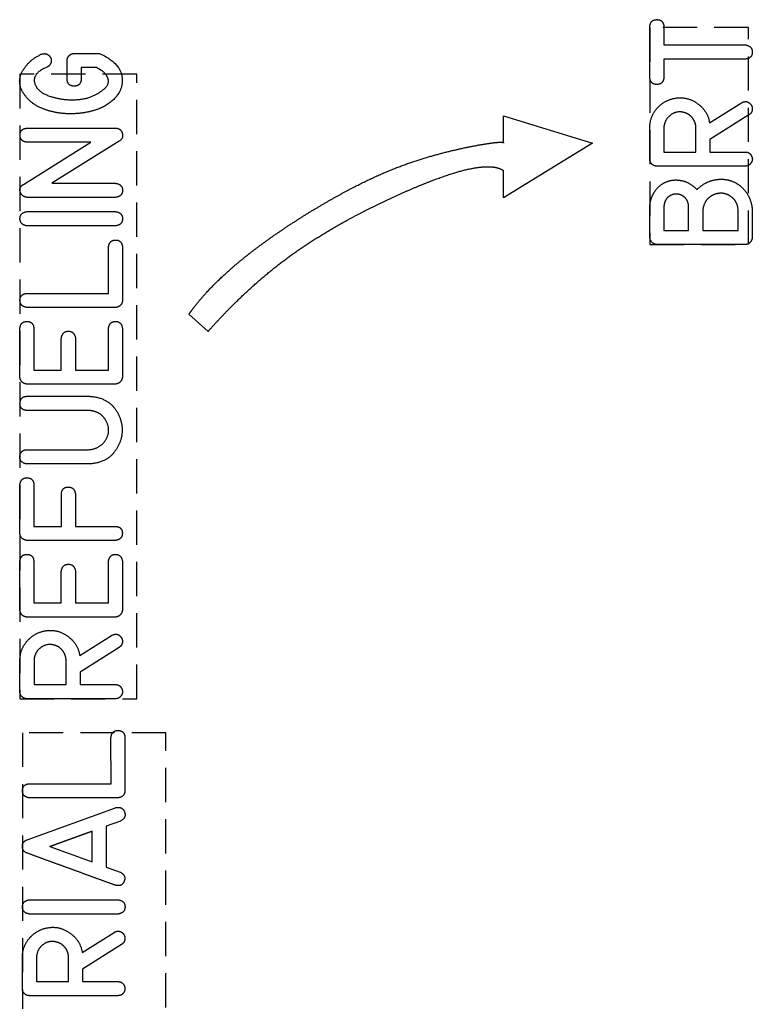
# Model space of a CAD drawing. Header units: millimetres. Extents: x -18.5 to 17.7, y -32.3 to 26.7.
# Drawn here: x 2.73 to 13.44, y 12.35 to 26.71 of the extents above; entities that cross this region are included whole.
import ezdxf

# ---------------------------------------------------------------- set-up
doc = ezdxf.new("R2010")
doc.units = ezdxf.units.MM
doc.linetypes.add('DASHED', pattern=[0.75, 0.5, -0.25])
doc.layers.get('0').update_dxf_attribs({"linetype": 'CONTINUOUS'})

msp = doc.modelspace()

# ---------------------------------------------------------------- linework, layer by layer
for p, q in [((11.938, 25.861), (11.938, 26.605)), ((12.144, 26.605), (12.144, 26.337)), ((12.144, 26.337), (13.334, 26.337)), ((3.009, 26.184), (3.021, 26.19)), ((3.021, 26.19), (3.031, 26.195)), ((3.031, 26.195), (3.042, 26.2)), ((3.522, 26.211), (3.893, 26.211)), ((3.893, 26.211), (3.912, 26.202)), ((3.912, 26.202), (3.924, 26.197)), ((3.924, 26.197), (3.935, 26.192)), ((3.935, 26.192), (3.946, 26.186)), ((3.946, 26.186), (3.957, 26.18)), ((3.957, 26.18), (3.968, 26.175)), ((3.968, 26.175), (3.979, 26.169)), ((3.979, 26.169), (3.99, 26.162)), ((3.419, 25.837), (3.419, 26.108)), ((3.848, 26.005), (3.625, 26.005)), ((3.625, 26.005), (3.625, 25.831)), ((3.864, 25.997), (3.848, 26.005)), ((13.334, 26.13), (12.144, 26.13)), ((12.144, 26.13), (12.144, 25.861)), ((3.419, 25.831), (3.419, 25.837)), ((3.42, 25.824), (3.419, 25.831)), ((3.625, 25.831), (3.624, 25.824)), ((12.812, 25.196), (13.278, 25.49)), ((9.8, 24.9), (9.8, 25.3)), ((9.8, 25.3), (11.1, 24.9)), ((13.388, 25.316), (12.818, 24.955)), ((12.144, 25.133), (12.144, 24.772)), ((12.81, 25.21), (12.812, 25.196)), ((2.835, 25.12), (4.127, 25.12)), ((11.938, 24.668), (11.938, 25.123)), ((12.613, 24.772), (12.613, 25.123)), ((2.78, 24.299), (3.767, 24.914)), ((3.767, 24.914), (2.835, 24.914)), ((4.182, 24.93), (3.196, 24.315)), ((11.1, 24.9), (9.8, 24.1)), ((12.818, 24.955), (12.818, 24.772)), ((12.144, 24.772), (12.613, 24.772)), ((12.818, 24.772), (13.334, 24.772)), ((13.334, 24.566), (12.04, 24.566)), ((9.8, 24.1), (9.8, 24.5)), ((3.196, 24.315), (4.127, 24.315)), ((4.127, 24.109), (2.835, 24.109)), ((2.833, 23.901), (4.127, 23.901)), ((11.938, 23.523), (11.938, 23.977)), ((12.145, 23.977), (12.145, 23.626)), ((12.506, 23.626), (12.506, 23.979)), ((12.712, 23.921), (12.712, 23.626)), ((13.23, 23.626), (13.23, 23.912)), ((13.437, 23.914), (13.437, 23.912)), ((13.437, 23.912), (13.437, 23.523)), ((4.127, 23.693), (2.833, 23.693)), ((12.145, 23.626), (12.506, 23.626)), ((12.712, 23.626), (13.23, 23.626)), ((13.335, 23.419), (12.041, 23.419)), ((4.025, 22.706), (4.024, 23.382)), ((4.229, 23.381), (4.229, 22.604)), ((2.833, 22.706), (4.025, 22.706)), ((4.127, 22.5), (2.833, 22.5)), ((5.481, 22.15), (5.2, 22.4)), ((2.729, 21.485), (2.729, 22.193)), ((2.933, 22.193), (2.933, 21.586)), ((4.023, 21.586), (4.023, 22.193)), ((4.228, 22.193), (4.228, 21.485)), ((3.334, 21.586), (3.334, 22.049)), ((3.542, 22.049), (3.542, 21.586)), ((2.933, 21.586), (3.334, 21.586)), ((3.542, 21.586), (4.023, 21.586)), ((4.125, 21.381), (2.832, 21.381)), ((2.832, 21.202), (3.734, 21.202)), ((3.734, 21.202), (3.749, 21.202)), ((3.734, 20.996), (2.832, 20.996)), ((2.832, 20.422), (3.734, 20.422)), ((3.734, 20.215), (2.832, 20.215)), ((3.749, 20.215), (3.734, 20.215)), ((2.729, 19.2), (2.729, 19.908)), ((2.935, 19.907), (2.935, 19.302)), ((3.335, 19.302), (3.335, 19.774)), ((3.541, 19.774), (3.541, 19.302)), ((2.935, 19.302), (3.335, 19.302)), ((3.541, 19.302), (4.125, 19.302)), ((4.125, 19.096), (2.833, 19.096)), ((2.729, 18.08), (2.729, 18.789)), ((2.933, 18.789), (2.933, 18.182)), ((4.023, 18.182), (4.023, 18.789)), ((4.228, 18.789), (4.228, 18.08)), ((3.334, 18.182), (3.334, 18.645)), ((3.542, 18.645), (3.542, 18.182)), ((2.933, 18.182), (3.334, 18.182)), ((3.542, 18.182), (4.023, 18.182)), ((4.125, 17.976), (2.832, 17.976)), ((3.604, 17.414), (4.07, 17.708)), ((4.18, 17.534), (3.61, 17.173)), ((3.602, 17.427), (3.604, 17.414)), ((2.729, 16.886), (2.729, 17.34)), ((2.936, 17.351), (2.936, 16.99)), ((3.404, 16.99), (3.404, 17.34)), ((3.61, 17.173), (3.61, 16.99)), ((2.936, 16.99), (3.404, 16.99)), ((3.61, 16.99), (4.125, 16.99)), ((4.125, 16.783), (2.832, 16.783)), ((4.061, 15.541), (4.06, 16.216)), ((4.265, 16.216), (4.265, 15.438)), ((2.869, 15.541), (4.061, 15.541)), ((4.164, 15.334), (2.869, 15.334)), ((2.833, 14.721), (4.127, 15.19)), ((4.199, 14.996), (3.989, 14.92)), ((3.784, 14.846), (3.169, 14.623)), ((3.169, 14.623), (3.784, 14.846)), ((3.784, 14.399), (3.784, 14.846)), ((3.989, 14.92), (3.989, 14.324)), ((3.169, 14.623), (3.784, 14.399)), ((3.989, 14.324), (4.194, 14.251)), ((2.869, 13.845), (4.164, 13.845)), ((4.164, 13.637), (2.869, 13.637)), ((3.64, 13.074), (4.106, 13.369)), ((3.638, 13.088), (3.64, 13.074)), ((4.216, 13.194), (3.646, 12.833)), ((2.765, 12.546), (2.765, 13.001)), ((2.972, 13.011), (2.972, 12.65)), ((3.44, 12.65), (3.44, 13.001)), ((3.646, 12.833), (3.646, 12.65)), ((2.972, 12.65), (3.44, 12.65)), ((3.646, 12.65), (4.161, 12.65)), ((4.161, 12.444), (2.868, 12.444))]:
    msp.add_line(p, q)
at = {"linetype": 'DASHED'}
for p, q in [((13.38, 26.592), (11.938, 26.592)), ((11.938, 26.592), (11.938, 23.419)), ((13.38, 23.419), (13.38, 26.592)), ((4.437, 25.907), (2.728, 25.907)), ((2.728, 25.907), (2.728, 16.783)), ((4.437, 16.783), (4.437, 25.907)), ((11.938, 23.419), (13.38, 23.419)), ((2.728, 16.783), (4.437, 16.783)), ((4.863, 16.286), (2.765, 16.286)), ((2.765, 16.286), (2.765, 10.022)), ((4.863, 10.022), (4.863, 16.286))]:
    msp.add_line(p, q, dxfattribs=at)
for points, degree in [([(11.938, 26.605), (11.946, 26.706), (12.041, 26.706)], 2), ([(12.041, 26.706), (12.137, 26.706), (12.144, 26.605)], 2), ([(13.334, 26.337), (13.438, 26.32), (13.437, 26.229)], 2), ([(2.763, 25.946), (2.851, 26.105), (3.009, 26.184)], 2), ([(3.042, 26.2), (3.111, 26.225), (3.155, 26.181)], 2), ([(3.155, 26.181), (3.197, 26.139), (3.186, 26.089)], 2), ([(3.419, 26.108), (3.419, 26.15), (3.449, 26.18)], 2), ([(3.449, 26.18), (3.48, 26.211), (3.522, 26.211)], 2), ([(3.99, 26.162), (4.231, 26.02), (4.226, 25.81)], 2), ([(13.437, 26.229), (13.435, 26.137), (13.334, 26.13)], 2), ([(3.127, 26.012), (2.915, 25.927), (2.942, 25.792)], 2), ([(3.186, 26.089), (3.176, 26.039), (3.127, 26.012)], 2), ([(4.014, 25.855), (3.974, 25.945), (3.864, 25.997)], 2), ([(2.79, 25.618), (2.676, 25.786), (2.763, 25.946)], 2), ([(3.942, 25.678), (4.054, 25.765), (4.014, 25.855)], 2), ([(12.041, 25.759), (11.946, 25.76), (11.938, 25.861)], 2), ([(12.144, 25.861), (12.136, 25.759), (12.041, 25.759)], 2), ([(2.942, 25.792), (2.969, 25.657), (3.163, 25.589)], 2), ([(3.522, 25.735), (3.431, 25.735), (3.42, 25.824)], 2), ([(3.624, 25.824), (3.613, 25.735), (3.522, 25.735)], 2), ([(4.226, 25.81), (4.22, 25.599), (3.988, 25.455)], 2), ([(3.039, 25.415), (2.882, 25.483), (2.79, 25.618)], 2), ([(3.163, 25.589), (3.351, 25.523), (3.566, 25.537)], 2), ([(3.566, 25.537), (3.782, 25.551), (3.942, 25.678)], 2), ([(12.307, 25.558), (12.479, 25.588), (12.628, 25.485)], 2), ([(3.988, 25.455), (3.877, 25.387), (3.711, 25.354)], 2), ([(12.042, 25.408), (12.146, 25.528), (12.307, 25.558)], 2), ([(12.628, 25.485), (12.778, 25.381), (12.81, 25.21)], 2), ([(13.278, 25.49), (13.361, 25.537), (13.417, 25.464)], 2), ([(13.417, 25.464), (13.442, 25.429), (13.434, 25.383)], 2), ([(3.37, 25.334), (3.196, 25.348), (3.039, 25.415)], 2), ([(3.711, 25.354), (3.544, 25.321), (3.37, 25.334)], 2), ([(11.938, 25.123), (11.938, 25.287), (12.042, 25.408)], 2), ([(12.245, 25.315), (12.154, 25.249), (12.144, 25.133)], 2), ([(12.449, 25.346), (12.336, 25.381), (12.245, 25.315)], 2), ([(12.567, 25.261), (12.522, 25.324), (12.449, 25.346)], 2), ([(13.434, 25.383), (13.426, 25.337), (13.388, 25.316)], 2), ([(12.613, 25.123), (12.613, 25.197), (12.567, 25.261)], 2), ([(2.731, 25.02), (2.732, 25.113), (2.835, 25.12)], 2), ([(2.835, 24.914), (2.73, 24.927), (2.731, 25.02)], 2), ([(4.127, 25.12), (4.204, 25.12), (4.225, 25.046)], 2), ([(4.225, 25.046), (4.246, 24.971), (4.182, 24.93)], 2), ([(5.2, 22.4), (5.223, 22.433), (5.271, 22.499), (5.349, 22.598), (5.464, 22.731), (5.627, 22.897), (5.809, 23.064), (6.009, 23.232), (6.225, 23.398), (6.454, 23.562), (6.69, 23.721), (6.931, 23.874), (7.171, 24.018), (7.407, 24.151), (7.636, 24.273), (7.859, 24.383), (8.078, 24.481), (8.295, 24.567), (8.512, 24.644), (8.73, 24.711), (8.946, 24.769), (9.154, 24.818), (9.346, 24.858), (9.513, 24.888), (9.647, 24.908), (9.742, 24.917), (9.786, 24.915), (9.8, 24.91), (9.801, 24.904), (9.8, 24.9)], 5), ([(13.334, 24.772), (13.397, 24.772), (13.425, 24.714)], 2), ([(13.425, 24.714), (13.454, 24.656), (13.415, 24.606)], 2), ([(5.481, 22.15), (5.519, 22.194), (5.596, 22.279), (5.712, 22.403), (5.868, 22.563), (6.065, 22.751), (6.265, 22.929), (6.468, 23.096), (6.677, 23.254), (6.894, 23.405), (7.121, 23.55), (7.361, 23.692), (7.615, 23.831), (7.882, 23.969), (8.159, 24.102), (8.437, 24.227), (8.71, 24.339), (8.967, 24.434), (9.2, 24.505), (9.404, 24.549), (9.574, 24.565), (9.682, 24.553), (9.747, 24.532), (9.783, 24.512), (9.8, 24.5)], 5), ([(11.968, 24.595), (11.938, 24.625), (11.938, 24.668)], 2), ([(12.04, 24.566), (11.998, 24.566), (11.968, 24.595)], 2), ([(13.415, 24.606), (13.385, 24.566), (13.334, 24.566)], 2), ([(2.734, 24.187), (2.71, 24.254), (2.78, 24.299)], 2), ([(4.127, 24.315), (4.23, 24.299), (4.23, 24.212)], 2), ([(12.022, 24.211), (12.094, 24.306), (12.196, 24.342)], 2), ([(12.196, 24.342), (12.298, 24.379), (12.414, 24.352)], 2), ([(12.414, 24.352), (12.529, 24.326), (12.626, 24.223)], 2), ([(12.626, 24.223), (12.744, 24.336), (12.882, 24.364)], 2), ([(12.882, 24.364), (13.02, 24.391), (13.139, 24.346)], 2), ([(13.139, 24.346), (13.259, 24.301), (13.342, 24.19)], 2), ([(2.835, 24.109), (2.759, 24.12), (2.734, 24.187)], 2), ([(4.23, 24.212), (4.23, 24.124), (4.127, 24.109)], 2), ([(11.938, 23.977), (11.949, 24.116), (12.022, 24.211)], 2), ([(12.321, 24.158), (12.257, 24.156), (12.204, 24.111)], 2), ([(12.441, 24.114), (12.385, 24.159), (12.321, 24.158)], 2), ([(12.982, 24.169), (12.89, 24.172), (12.809, 24.11)], 2), ([(13.149, 24.102), (13.074, 24.167), (12.982, 24.169)], 2), ([(13.342, 24.19), (13.426, 24.079), (13.437, 23.914)], 2), ([(12.204, 24.111), (12.151, 24.066), (12.145, 23.977)], 2), ([(12.506, 23.979), (12.497, 24.07), (12.441, 24.114)], 2), ([(12.809, 24.11), (12.729, 24.049), (12.712, 23.921)], 2), ([(13.23, 23.912), (13.225, 24.036), (13.149, 24.102)], 2), ([(2.73, 23.797), (2.729, 23.885), (2.833, 23.901)], 2), ([(4.127, 23.901), (4.231, 23.885), (4.23, 23.797)], 2), ([(2.833, 23.693), (2.73, 23.709), (2.73, 23.797)], 2), ([(4.23, 23.797), (4.23, 23.709), (4.127, 23.693)], 2), ([(4.024, 23.382), (4.036, 23.486), (4.129, 23.485)], 2), ([(4.129, 23.485), (4.223, 23.484), (4.229, 23.381)], 2), ([(12.041, 23.419), (11.951, 23.431), (11.938, 23.523)], 2), ([(13.437, 23.523), (13.424, 23.432), (13.335, 23.419)], 2), ([(2.73, 22.607), (2.731, 22.698), (2.833, 22.706)], 2), ([(2.833, 22.5), (2.728, 22.515), (2.73, 22.607)], 2), ([(4.229, 22.604), (4.223, 22.514), (4.127, 22.5)], 2), ([(2.729, 22.193), (2.737, 22.296), (2.832, 22.296)], 2), ([(2.832, 22.296), (2.927, 22.296), (2.933, 22.193)], 2), ([(4.023, 22.193), (4.038, 22.296), (4.126, 22.296)], 2), ([(4.126, 22.296), (4.214, 22.296), (4.228, 22.193)], 2), ([(3.334, 22.049), (3.349, 22.153), (3.438, 22.153)], 2), ([(3.438, 22.153), (3.527, 22.152), (3.542, 22.049)], 2), ([(2.832, 21.381), (2.735, 21.394), (2.729, 21.485)], 2), ([(4.228, 21.485), (4.217, 21.393), (4.125, 21.381)], 2), ([(2.812, 20.998), (2.722, 21.015), (2.731, 21.108)], 2), ([(2.731, 21.108), (2.739, 21.202), (2.832, 21.202)], 2), ([(3.749, 21.202), (3.786, 21.2), (3.793, 21.199)], 2), ([(3.793, 21.199), (4.017, 21.168), (4.123, 21.015)], 2), ([(2.832, 20.996), (2.819, 20.996), (2.812, 20.998)], 2), ([(3.875, 20.959), (3.811, 20.99), (3.734, 20.996)], 2), ([(4.123, 21.015), (4.23, 20.862), (4.223, 20.689)], 2), ([(3.979, 20.859), (3.939, 20.927), (3.875, 20.959)], 2), ([(3.986, 20.57), (4.07, 20.707), (3.979, 20.859)], 2), ([(4.223, 20.689), (4.216, 20.515), (4.097, 20.371)], 2), ([(3.734, 20.422), (3.903, 20.433), (3.986, 20.57)], 2), ([(2.731, 20.34), (2.748, 20.422), (2.832, 20.422)], 2), ([(2.792, 20.223), (2.715, 20.258), (2.731, 20.34)], 2), ([(4.097, 20.371), (3.977, 20.228), (3.749, 20.215)], 2), ([(2.832, 20.215), (2.81, 20.215), (2.792, 20.223)], 2), ([(2.729, 19.908), (2.737, 20.01), (2.833, 20.01)], 2), ([(2.833, 20.01), (2.928, 20.01), (2.935, 19.907)], 2), ([(3.335, 19.774), (3.343, 19.875), (3.434, 19.876)], 2), ([(3.434, 19.876), (3.526, 19.878), (3.541, 19.774)], 2), ([(4.125, 19.302), (4.226, 19.294), (4.227, 19.202)], 2), ([(2.833, 19.096), (2.737, 19.109), (2.729, 19.2)], 2), ([(4.227, 19.202), (4.228, 19.11), (4.125, 19.096)], 2), ([(2.729, 18.789), (2.737, 18.892), (2.832, 18.892)], 2), ([(2.832, 18.892), (2.927, 18.892), (2.933, 18.789)], 2), ([(4.023, 18.789), (4.038, 18.892), (4.126, 18.892)], 2), ([(4.126, 18.892), (4.214, 18.892), (4.228, 18.789)], 2), ([(3.334, 18.645), (3.349, 18.749), (3.438, 18.748)], 2), ([(3.438, 18.748), (3.527, 18.748), (3.542, 18.645)], 2), ([(2.832, 17.976), (2.735, 17.99), (2.729, 18.08)], 2), ([(4.228, 18.08), (4.217, 17.989), (4.125, 17.976)], 2), ([(2.834, 17.625), (2.938, 17.746), (3.098, 17.775)], 2), ([(3.098, 17.775), (3.27, 17.806), (3.42, 17.702)], 2), ([(3.42, 17.702), (3.57, 17.599), (3.602, 17.427)], 2), ([(4.07, 17.708), (4.152, 17.755), (4.209, 17.681)], 2), ([(4.209, 17.681), (4.234, 17.646), (4.226, 17.601)], 2), ([(2.729, 17.34), (2.729, 17.504), (2.834, 17.625)], 2), ([(3.036, 17.532), (2.945, 17.466), (2.936, 17.351)], 2), ([(3.24, 17.564), (3.127, 17.598), (3.036, 17.532)], 2), ([(3.359, 17.478), (3.313, 17.542), (3.24, 17.564)], 2), ([(4.226, 17.601), (4.218, 17.555), (4.18, 17.534)], 2), ([(3.404, 17.34), (3.404, 17.415), (3.359, 17.478)], 2), ([(4.125, 16.99), (4.189, 16.99), (4.217, 16.932)], 2), ([(2.759, 16.813), (2.729, 16.843), (2.729, 16.886)], 2), ([(2.832, 16.783), (2.789, 16.783), (2.759, 16.813)], 2), ([(4.207, 16.823), (4.177, 16.783), (4.125, 16.783)], 2), ([(4.217, 16.932), (4.245, 16.874), (4.207, 16.823)], 2), ([(4.06, 16.216), (4.072, 16.32), (4.165, 16.319)], 2), ([(4.165, 16.319), (4.259, 16.318), (4.265, 16.216)], 2), ([(2.766, 15.441), (2.767, 15.532), (2.869, 15.541)], 2), ([(2.869, 15.334), (2.764, 15.349), (2.766, 15.441)], 2), ([(4.265, 15.438), (4.259, 15.348), (4.164, 15.334)], 2), ([(4.127, 15.19), (4.23, 15.212), (4.26, 15.127)], 2), ([(4.26, 15.127), (4.29, 15.042), (4.199, 14.996)], 2), ([(2.765, 14.624), (2.765, 14.696), (2.833, 14.721)], 2), ([(2.833, 14.528), (2.766, 14.552), (2.765, 14.624)], 2), ([(3.478, 14.293), (3.155, 14.41), (2.833, 14.528)], 2), ([(4.123, 14.058), (3.8, 14.175), (3.478, 14.293)], 2), ([(4.194, 14.251), (4.286, 14.204), (4.254, 14.117)], 2), ([(4.254, 14.117), (4.222, 14.031), (4.123, 14.058)], 2), ([(2.766, 13.741), (2.765, 13.829), (2.869, 13.845)], 2), ([(4.164, 13.845), (4.267, 13.829), (4.266, 13.741)], 2), ([(2.869, 13.637), (2.766, 13.653), (2.766, 13.741)], 2), ([(4.266, 13.741), (4.266, 13.653), (4.164, 13.637)], 2), ([(2.87, 13.286), (2.974, 13.407), (3.134, 13.436)], 2), ([(3.134, 13.436), (3.306, 13.467), (3.456, 13.363)], 2), ([(3.456, 13.363), (3.606, 13.259), (3.638, 13.088)], 2), ([(4.106, 13.369), (4.188, 13.415), (4.245, 13.342)], 2), ([(2.765, 13.001), (2.765, 13.165), (2.87, 13.286)], 2), ([(3.276, 13.224), (3.164, 13.259), (3.072, 13.193)], 2), ([(3.395, 13.139), (3.349, 13.202), (3.276, 13.224)], 2), ([(4.262, 13.261), (4.254, 13.216), (4.216, 13.194)], 2), ([(4.245, 13.342), (4.27, 13.307), (4.262, 13.261)], 2), ([(3.072, 13.193), (2.981, 13.127), (2.972, 13.011)], 2), ([(3.44, 13.001), (3.44, 13.076), (3.395, 13.139)], 2), ([(4.161, 12.65), (4.225, 12.65), (4.253, 12.593)], 2), ([(2.795, 12.474), (2.765, 12.503), (2.765, 12.546)], 2), ([(4.253, 12.593), (4.281, 12.535), (4.243, 12.484)], 2), ([(2.868, 12.444), (2.825, 12.444), (2.795, 12.474)], 2), ([(4.243, 12.484), (4.213, 12.444), (4.161, 12.444)], 2)]:
    msp.add_open_spline(points, degree=degree)

doc.saveas('drawing.dxf')
